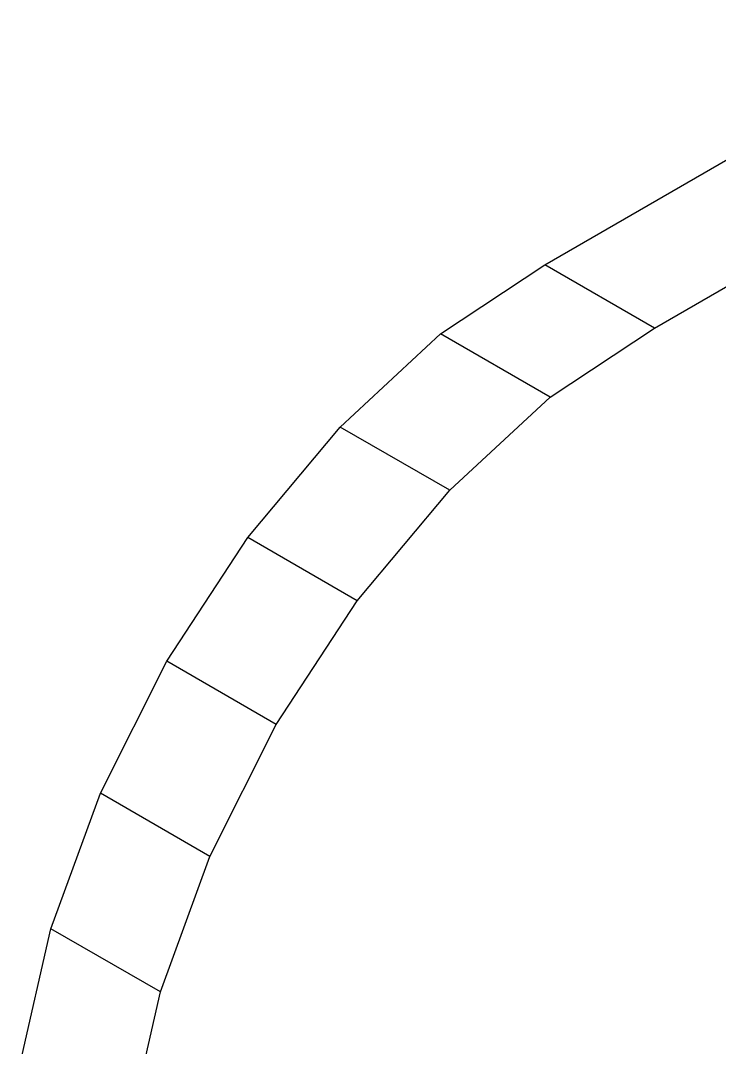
# Model space of a CAD drawing. Header units: millimetres. Extents: x 0 to 841, y 0 to 2287.
# Drawn here: x 587.62 to 591.33, y 203.81 to 209.27 of the extents above; entities that cross this region are included whole.
import ezdxf

# ---------------------------------------------------------------- set-up
doc = ezdxf.new("R2010")
doc.units = ezdxf.units.MM

msp = doc.modelspace()

# ---------------------------------------------------------------- linework, layer by layer
at = {"color": 7, "linetype": 'Continuous', "lineweight": 25}
for p, q in [((590.4065, 207.9695), (638.4898, 235.7072)), ((590.9885, 207.6335), (639.0717, 235.3712)), ((589.8521, 207.6021), (590.4065, 207.9695)), ((590.9885, 207.6335), (590.4065, 207.9695)), ((590.434, 207.2662), (590.9885, 207.6335)), ((589.3189, 207.1076), (589.8521, 207.6021)), ((590.434, 207.2662), (589.8521, 207.6021)), ((589.9008, 206.7716), (590.434, 207.2662)), ((588.8275, 206.5206), (589.3189, 207.1076)), ((589.9008, 206.7716), (589.3189, 207.1076)), ((589.4095, 206.1847), (589.9008, 206.7716)), ((588.3969, 205.8638), (588.8275, 206.5206)), ((589.4095, 206.1847), (588.8275, 206.5206)), ((588.9788, 205.5279), (589.4095, 206.1847)), ((588.0434, 205.1625), (588.3969, 205.8638)), ((588.9788, 205.5279), (588.3969, 205.8638)), ((588.6253, 204.8265), (588.9788, 205.5279)), ((587.7808, 204.4434), (588.0434, 205.1625)), ((588.6253, 204.8265), (588.0434, 205.1625)), ((588.3627, 204.1075), (588.6253, 204.8265)), ((587.619, 203.7344), (587.7808, 204.4434)), ((588.3627, 204.1075), (587.7808, 204.4434)), ((588.2009, 203.3985), (588.3627, 204.1075))]:
    msp.add_line(p, q, dxfattribs=at)

doc.saveas('drawing.dxf')
